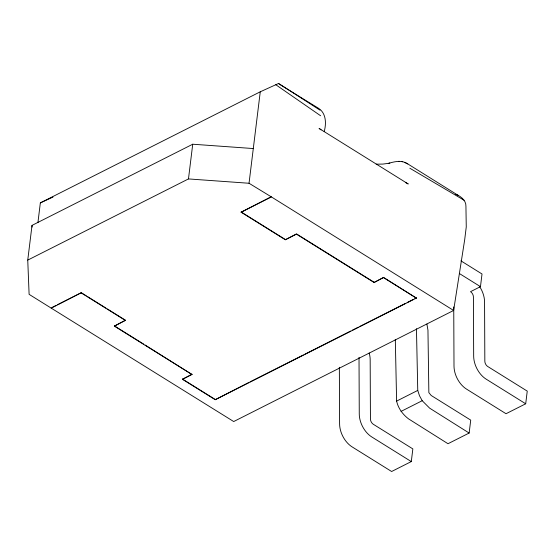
<?xml version="1.0" encoding="UTF-8"?>
<svg xmlns="http://www.w3.org/2000/svg" width="555" height="555" viewBox="0 0 555 555"><rect width="100%" height="100%" fill="white"/><g stroke="black" fill="none" stroke-linecap="round" stroke-linejoin="round"><path stroke-width="0.83" d="M86.365 295.864L81.294 292.7L51.227 308.129L29.11 294.351L27.75 260.108L188.471 178.925L192.731 144.217L253.295 148.553M192.731 144.217L32.017 225.392L27.75 260.108M37.913 222.659L40.342 202.88L260.26 91.797L277.777 83.84L278.7 83.493L319.978 110.14M51.227 308.129L233.704 421.543L453.622 310.46L464.702 239.621L466.256 226.953L465.936 206.3C466.186 201.229 462.107 197.413 457.958 195.228L407.793 163.926C401.896 159.854 394.598 161.519 388.271 163.447L389.839 163.17L382.818 164.079L376.179 164.176M145.146 345.03L191.975 374.479L114.365 326.125L125.513 320.256L107.392 308.962M114.365 326.125L125.513 320.256M453.622 310.46L271.18 196.789L241.113 212.211L285.332 239.767L296.453 234.148L374.063 282.502L383.63 277.431L416.375 298.104L215.215 399.718L182.442 379.294L192.002 374.23M215.215 399.718L248.515 382.659M271.18 196.789L249.035 183.261L260.26 91.797M285.332 239.767L296.488 233.891L374.098 282.245M324.203 131.584C326.396 123.689 326.298 113.338 318.625 108.364L279.775 84.457M374.063 282.502L383.63 277.431M339.348 367.271L339.604 423.93A19.994 12.751 63.2 0 0 352.092 446.879L391.629 471.507L411.29 461.573L412.851 448.905L373.314 424.277A4.613 2.942 63.2 0 1 370.435 418.976L370.171 359.744A19.994 12.751 63.2 0 0 369.179 353.015M479.52 286.449A19.994 12.751 63.2 0 1 484.57 301.955L484.834 361.194A4.613 2.942 63.2 0 0 487.72 366.487L527.25 391.115L525.696 403.783L486.166 379.155A19.994 12.751 63.2 0 1 473.672 356.206L473.408 296.974A4.613 2.942 63.2 0 0 470.522 291.68L480.463 286.657L482.017 273.99L460.914 260.843M395.306 339.369L396.61 401.098C398.206 408.293 402.715 414.405 408.494 418.838L447.996 443.723L469.142 433.039L470.73 420.121L431.2 395.493L428.855 392.621L427.954 330.135L426.892 324.051M52.024 307.484L55.875 305.541M57.415 304.764L81.294 292.7M241.113 212.211L271.145 197.039M182.442 379.294L191.975 374.479M250.062 381.875L303.446 354.909M304.993 354.132L350.642 331.071M352.189 330.287L358.377 327.166M359.924 326.382L405.573 303.321M407.12 302.544L413.315 299.416M414.863 298.632L416.41 297.855M396.61 401.098L417.755 390.422L416.451 328.692M401.057 411.401L422.202 400.717L429.646 408.161L469.142 433.039M525.696 403.783L506.028 413.718L466.498 389.09A19.994 12.751 63.2 0 1 454.004 366.14L453.74 306.908M40.342 202.88L52.954 197.101M188.471 178.925L249.035 183.261M398.663 161.297L399.649 161.387M401.626 161.581L402.715 161.685M455.697 194.354L457.958 195.228M404.401 162.351L407.793 163.926M409.833 168.22L464.14 200.279M459.36 273.511L480.463 286.657M383.602 277.687L416.375 298.104M241.141 211.961L285.367 239.51M411.29 461.573L371.76 436.945A19.994 12.751 63.2 0 1 359.265 413.995L359.016 357.337M87.815 296.765L105.943 308.06M81.259 292.957L125.485 320.506M114.392 325.875L143.683 344.121M182.47 379.044L215.25 399.461M275.766 84.707L320.617 115.759M278.7 83.493L279.04 84.006M422.202 400.717L419.49 395.729L417.755 390.422M32.017 225.392L32.086 227.106M405.663 182.65A15.38 8.575 7 0 1 408.237 183.982L319.063 128.427A15.38 8.575 7 0 1 321.047 129.898"/></g></svg>
